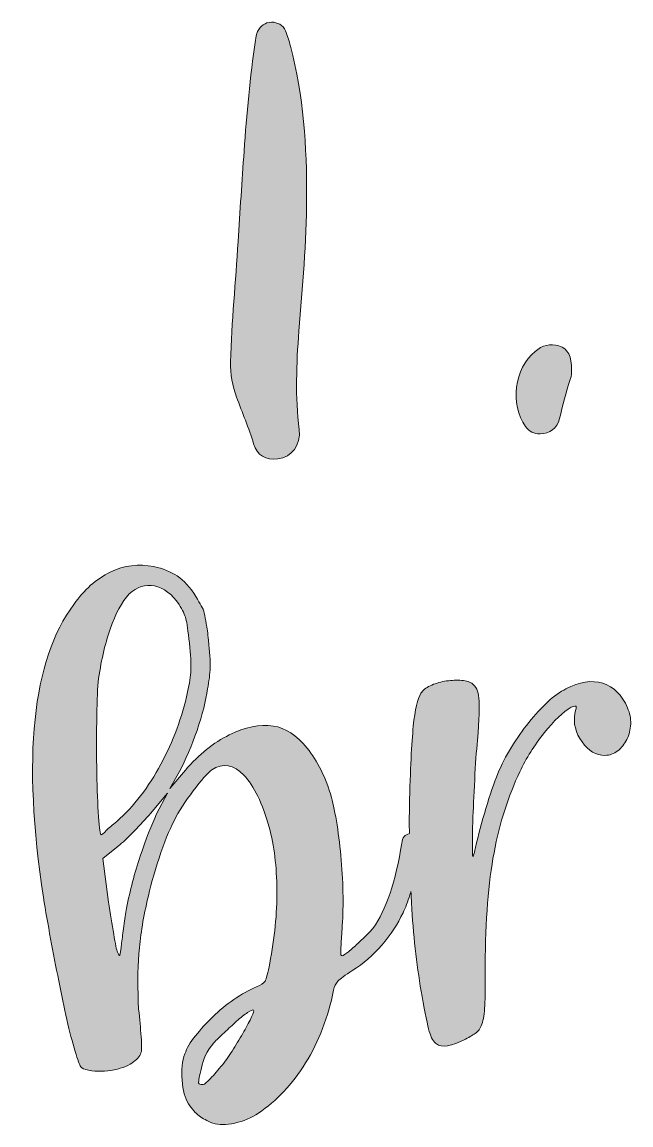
# Model space of a CAD drawing. Header units: inches. Extents: x 110 to 969, y -1021 to -59.
# Drawn here: x 465.2 to 661, y -414 to -59.4 of the extents above; entities that cross this region are included whole.
import ezdxf

# ---------------------------------------------------------------- set-up
doc = ezdxf.new("R2010")
doc.units = ezdxf.units.IN
doc.header["$MEASUREMENT"] = 0
doc.layers.add('Layer 1', color=7, linetype='Continuous')

# ---------------------------------------------------------------- blocks, each defined once
blk = doc.blocks.new('block 2')
at = {"layer": 'Layer 1', "true_color": 0x040404}
h = blk.add_hatch(color=18, dxfattribs=at)
h.dxf.hatch_style = 2
edge = h.paths.add_edge_path()
edge.add_spline(control_points=[(539.63, -195.02), (540.68, -198.72), (543.61, -200.32), (547.42, -199.84), (552, -199.28), (554.91, -195.38), (554.3, -190.43), (553.01, -179.87), (553.4, -169.32), (554.22, -158.77), (555.34, -144.51), (556.65, -130.26), (556.69, -115.93), (556.76, -99.47), (555.79, -83.11), (551.5, -67.11), (551.05, -65.43), (550.6, -63.73), (549.88, -62.16), (549.04, -60.32), (547.45, -59.37), (545.37, -59.44), (543.31, -59.5), (541.88, -60.56), (540.95, -62.37), (540.48, -63.28), (540.4, -64.27), (540.25, -65.25), (538.47, -77.07), (537.41, -88.96), (536.59, -100.87), (535.92, -110.55), (535.25, -120.23), (534.65, -129.91), (533.86, -142.83), (532.61, -155.71), (532.22, -168.65), (532.1, -172.58), (532.83, -176.3), (534.15, -179.96), (535.97, -184.98), (538.17, -189.86), (539.63, -195.02)], knot_values=[0, 0, 0, 0, 1, 1, 1, 2, 2, 2, 3, 3, 3, 4, 4, 4, 5, 5, 5, 6, 6, 6, 7, 7, 7, 8, 8, 8, 9, 9, 9, 10, 10, 10, 11, 11, 11, 12, 12, 12, 13, 13, 13, 14, 14, 14, 14], degree=3, periodic=1)
h = blk.add_hatch(color=18, dxfattribs=at)
h.dxf.hatch_style = 2
edge = h.paths.add_edge_path()
edge.add_spline(control_points=[(631.83, -191.79), (634.94, -191.73), (637.26, -190.06), (638.05, -186.9), (639.09, -182.68), (640.01, -178.43), (641.51, -174.33), (641.92, -173.2), (641.86, -171.88), (641.91, -171.47), (641.99, -166.7), (640.75, -164.42), (637.83, -163.5), (634.98, -162.61), (632.47, -163.38), (630.2, -165.27), (623.47, -170.83), (622, -182.27), (627.08, -189.38), (628.28, -191.05), (629.8, -191.84), (631.83, -191.79)], knot_values=[0, 0, 0, 0, 1, 1, 1, 2, 2, 2, 3, 3, 3, 4, 4, 4, 5, 5, 5, 6, 6, 6, 7, 7, 7, 7], degree=3, periodic=1)
h = blk.add_hatch(color=18, dxfattribs=at)
h.dxf.hatch_style = 2
edge = h.paths.add_edge_path()
edge.add_spline(control_points=[(474.36, -354.14), (475.23, -358.69), (476.09, -363.19), (476.95, -367.64), (477.81, -372.1), (478.68, -376.27), (479.58, -380.15), (480.46, -384.03), (481.35, -387.44), (482.24, -390.38), (483.1, -393.13), (483.7, -394.77), (484.05, -395.3), (484.39, -395.83), (485.23, -396.21), (486.58, -396.45), (489.29, -396.92), (492.03, -396.86), (494.81, -396.27), (497.59, -395.69), (499.67, -394.85), (501.07, -393.75), (502.47, -392.66), (503.29, -391.52), (503.55, -390.36), (503.69, -389.97), (503.67, -388.41), (503.47, -385.68), (503.27, -382.96), (503.01, -380), (502.66, -376.81), (502.33, -370.22), (502.35, -364.3), (502.74, -359.04), (503.12, -353.8), (504.02, -348.06), (505.44, -341.85), (506.32, -337.77), (507.59, -333.23), (509.23, -328.22), (510.87, -323.22), (512.48, -319.21), (514.05, -316.2), (515.62, -313.19), (517.69, -309.98), (520.26, -306.58), (522.83, -303.17), (524.81, -300.93), (526.21, -299.83), (529.76, -297.55), (533.18, -298.13), (536.49, -301.56), (539.79, -305), (542.52, -310.58), (544.68, -318.3), (546.26, -324.2), (547.08, -330.93), (547.14, -338.5), (547.19, -346.07), (546.43, -353.92), (544.84, -362.05), (544.22, -365.15), (543.72, -367.05), (543.32, -367.75), (542.92, -368.46), (541.99, -369.08), (540.54, -369.62), (538.18, -370.63), (535.77, -371.98), (533.3, -373.66), (530.83, -375.35), (528.57, -377.2), (526.51, -379.22), (524.45, -381.25), (522.58, -383.3), (520.92, -385.37), (519.24, -387.44), (518.12, -389.36), (517.56, -391.13), (516.67, -393.5), (516.36, -396.33), (516.62, -399.61), (516.88, -402.9), (517.58, -405.43), (518.72, -407.2), (519.85, -408.98), (520.99, -410.27), (522.12, -411.1), (523.25, -411.93), (524.71, -412.72), (526.5, -413.47), (528.45, -414.02), (530.82, -414), (533.6, -413.42), (536.37, -412.83), (538.91, -411.76), (541.2, -410.18), (547.04, -406.34), (552.1, -400.96), (556.38, -394.06), (560.65, -387.16), (563.65, -379.35), (565.37, -370.64), (565.62, -369.48), (566.09, -368.53), (566.77, -367.79), (567.45, -367.06), (569.03, -365.89), (571.51, -364.3), (574.88, -362.23), (578, -359.53), (580.87, -356.19), (583.73, -352.85), (586.01, -349.38), (587.71, -345.79), (588.48, -344.19), (589.22, -342.26), (589.93, -340.01), (590.04, -339.66), (590.13, -339.31), (590.24, -338.96), (590.33, -340.87), (590.42, -342.78), (590.53, -344.61), (591.17, -354.49), (592.26, -363.86), (593.83, -372.7), (594.8, -378.16), (595.58, -381.92), (596.16, -383.99), (596.74, -386.06), (597.5, -387.37), (598.45, -387.93), (600.15, -389.24), (603.26, -388.74), (607.76, -386.45), (609.26, -385.69), (610.44, -384.98), (611.28, -384.31), (612.12, -383.65), (612.77, -382.56), (613.24, -381.05), (613.7, -379.54), (613.96, -377.37), (614.04, -374.55), (614.12, -371.72), (614.14, -367.76), (614.11, -362.68), (614.2, -348.17), (615.15, -336.11), (616.97, -326.49), (618.79, -316.87), (621.56, -308.19), (625.28, -300.44), (627.32, -296.09), (629.93, -291.93), (633.11, -287.96), (636.29, -283.98), (639.19, -281.23), (641.82, -279.7), (642.75, -279.32), (643.27, -279.23), (643.37, -279.41), (643.46, -279.6), (643.33, -280.36), (642.96, -281.67), (642.42, -284.88), (643.19, -287.94), (645.28, -290.84), (647.37, -293.75), (649.83, -295.19), (652.65, -295.17), (654.16, -295.16), (655.52, -294.69), (656.74, -293.73), (657.96, -292.79), (658.94, -291.56), (659.69, -290.04), (660.43, -288.53), (660.84, -286.88), (660.93, -285.09), (661.01, -283.3), (660.66, -281.56), (659.9, -279.87), (658.18, -275.74), (655.52, -273.11), (651.94, -272.01), (648.35, -270.9), (644.4, -271.49), (640.08, -273.78), (638.2, -274.74), (636.24, -276.16), (634.18, -278.06), (632.11, -279.96), (630.11, -282.14), (628.14, -284.6), (626.18, -287.06), (624.32, -289.71), (622.55, -292.55), (620.77, -295.38), (619.33, -298.22), (618.22, -301.05), (616.92, -304.08), (615.63, -307.81), (614.34, -312.24), (613.05, -316.68), (611.94, -320.87), (611.03, -324.83), (610.48, -327.29), (610.16, -328.14), (610.06, -327.38), (609.96, -326.63), (609.98, -322.96), (610.13, -316.36), (610.29, -312.6), (610.5, -308.17), (610.75, -303.08), (611, -297.99), (611.3, -293.75), (611.65, -290.36), (612.17, -283.57), (612.33, -279.05), (612.13, -276.79), (611.92, -274.53), (611.16, -272.94), (609.84, -272), (608.89, -271.44), (607.61, -271.13), (606.02, -271.04), (604.41, -270.96), (602.77, -271.06), (601.07, -271.35), (599.38, -271.65), (597.83, -272.13), (596.42, -272.8), (595.01, -273.47), (594.03, -274.27), (593.47, -275.22), (592.35, -276.92), (591.53, -280.46), (591, -285.83), (590.46, -291.2), (590.05, -299.73), (589.75, -311.41), (589.72, -314.46), (589.72, -317.43), (589.74, -320.33), (588.29, -320.62), (587.45, -321.62), (587.29, -323.38), (585.39, -335.71), (582.3, -344.86), (578.02, -350.81), (577.52, -351.43), (576.71, -352.28), (575.59, -353.34), (574.47, -354.41), (573.4, -355.43), (572.37, -356.39), (571.33, -357.35), (570.38, -358.17), (569.5, -358.83), (568.62, -359.49), (568.08, -359.74), (567.88, -359.57), (567.67, -359.41), (567.62, -358.51), (567.73, -356.89), (567.84, -355.27), (567.96, -353.31), (568.09, -351.02), (568.33, -347.97), (568.43, -344.5), (568.4, -340.62), (568.36, -336.74), (568.17, -332.83), (567.84, -328.88), (567.51, -324.94), (567.06, -321.15), (566.48, -317.52), (565.9, -313.89), (565.3, -310.97), (564.69, -308.76), (562.86, -302.33), (560.25, -297.02), (556.86, -292.84), (553.47, -288.65), (549.86, -286.3), (546.01, -285.76), (541.58, -285.1), (536.85, -286.04), (531.82, -288.57), (526.79, -291.1), (522.08, -294.87), (517.69, -299.89), (517.69, -299.89), (512.65, -305.83), (512.65, -305.83), (512.65, -305.83), (515.76, -300.38), (515.76, -300.38), (517.81, -296.57), (519.7, -292.14), (521.44, -287.13), (523.17, -282.11), (524.3, -277.68), (524.84, -273.83), (525.32, -271.32), (525.6, -269.01), (525.66, -266.92), (525.72, -264.83), (525.55, -261.91), (525.14, -258.17), (524.9, -255.92), (524.66, -254.15), (524.43, -252.84), (524.19, -251.55), (523.98, -250.43), (523.79, -249.5), (523.59, -248.58), (523.27, -247.76), (522.81, -247.05), (522.35, -246.34), (521.78, -245.36), (521.08, -244.11), (519.23, -241.09), (517.25, -238.89), (515.11, -237.5), (512.97, -236.13), (510.45, -235.12), (507.54, -234.48), (502.69, -233.49), (498.02, -234.08), (493.52, -236.27), (489.02, -238.46), (485.13, -241.91), (481.84, -246.62), (468.43, -264.55), (465.17, -295.97), (472.08, -340.88), (472.74, -345.17), (473.5, -349.59), (474.36, -354.14)], knot_values=[0, 0, 0, 0, 1, 1, 1, 2, 2, 2, 3, 3, 3, 4, 4, 4, 5, 5, 5, 6, 6, 6, 7, 7, 7, 8, 8, 8, 9, 9, 9, 10, 10, 10, 11, 11, 11, 12, 12, 12, 13, 13, 13, 14, 14, 14, 15, 15, 15, 16, 16, 16, 17, 17, 17, 18, 18, 18, 19, 19, 19, 20, 20, 20, 21, 21, 21, 22, 22, 22, 23, 23, 23, 24, 24, 24, 25, 25, 25, 26, 26, 26, 27, 27, 27, 28, 28, 28, 29, 29, 29, 30, 30, 30, 31, 31, 31, 32, 32, 32, 33, 33, 33, 34, 34, 34, 35, 35, 35, 36, 36, 36, 37, 37, 37, 38, 38, 38, 39, 39, 39, 40, 40, 40, 41, 41, 41, 42, 42, 42, 43, 43, 43, 44, 44, 44, 45, 45, 45, 46, 46, 46, 47, 47, 47, 48, 48, 48, 49, 49, 49, 50, 50, 50, 51, 51, 51, 52, 52, 52, 53, 53, 53, 54, 54, 54, 55, 55, 55, 56, 56, 56, 57, 57, 57, 58, 58, 58, 59, 59, 59, 60, 60, 60, 61, 61, 61, 62, 62, 62, 63, 63, 63, 64, 64, 64, 65, 65, 65, 66, 66, 66, 67, 67, 67, 68, 68, 68, 69, 69, 69, 70, 70, 70, 71, 71, 71, 72, 72, 72, 73, 73, 73, 74, 74, 74, 75, 75, 75, 76, 76, 76, 77, 77, 77, 78, 78, 78, 79, 79, 79, 80, 80, 80, 81, 81, 81, 82, 82, 82, 83, 83, 83, 84, 84, 84, 85, 85, 85, 86, 86, 86, 87, 87, 87, 88, 88, 88, 89, 89, 89, 90, 90, 90, 91, 91, 91, 92, 92, 92, 93, 93, 93, 94, 94, 94, 95, 95, 95, 96, 96, 96, 97, 97, 97, 98, 98, 98, 99, 99, 99, 100, 100, 100, 101, 101, 101, 102, 102, 102, 103, 103, 103, 104, 104, 104, 105, 105, 105, 106, 106, 106, 107, 107, 107, 108, 108, 108, 109, 109, 109, 110, 110, 110, 111, 111, 111, 112, 112, 112, 113, 113, 113, 114, 114, 114, 114], degree=3, periodic=1)
edge = h.paths.add_edge_path()
edge.add_spline(control_points=[(539.02, -379.3), (538.4, -380.6), (537.57, -382.15), (536.54, -383.97), (535.5, -385.79), (534.38, -387.66), (533.16, -389.59), (531.95, -391.52), (530.76, -393.22), (529.59, -394.66), (528.25, -396.33), (526.99, -397.79), (525.8, -399.05), (524.61, -400.32), (523.82, -400.97), (523.45, -401.01), (522.51, -401.11), (522.02, -400.93), (521.97, -400.46), (521.92, -399.99), (522.22, -398.4), (522.88, -395.67), (523.34, -392.97), (524.66, -390.27), (526.84, -387.57), (527.69, -386.73), (528.81, -385.66), (530.19, -384.37), (531.56, -383.09), (532.9, -381.85), (534.19, -380.67), (535.49, -379.49), (536.67, -378.56), (537.73, -377.87), (538.79, -377.19), (539.43, -376.94), (539.64, -377.1), (539.84, -377.27), (539.64, -378), (539.02, -379.3)], knot_values=[0, 0, 0, 0, 1, 1, 1, 2, 2, 2, 3, 3, 3, 4, 4, 4, 5, 5, 5, 6, 6, 6, 7, 7, 7, 8, 8, 8, 9, 9, 9, 10, 10, 10, 11, 11, 11, 12, 12, 12, 13, 13, 13, 13], degree=3, periodic=1)
edge = h.paths.add_edge_path()
edge.add_spline(control_points=[(508.46, -313.95), (506.79, -317.55), (505.03, -322.09), (503.19, -327.59), (501.35, -333.1), (499.89, -338.65), (498.81, -344.26), (498.43, -346.01), (498.12, -347.94), (497.88, -350.05), (497.64, -352.16), (497.41, -353.98), (497.21, -355.52), (496.9, -357.83), (496.71, -359.13), (496.65, -359.42), (496.58, -359.71), (496.32, -359.41), (495.84, -358.51), (495.58, -357.78), (495.18, -355.83), (494.65, -352.67), (494.13, -349.51), (493.57, -346.06), (492.98, -342.33), (492.98, -342.33), (491.2, -328.32), (491.2, -328.32), (491.2, -328.32), (496.11, -324.38), (496.11, -324.38), (497.48, -323.28), (499.18, -321.68), (501.2, -319.57), (503.22, -317.46), (504.98, -315.56), (506.49, -313.88), (506.49, -313.88), (511.96, -307.33), (511.96, -307.33), (511.96, -307.33), (508.46, -313.95), (508.46, -313.95)], knot_values=[0, 0, 0, 0, 1, 1, 1, 2, 2, 2, 3, 3, 3, 4, 4, 4, 5, 5, 5, 6, 6, 6, 7, 7, 7, 8, 8, 8, 9, 9, 9, 10, 10, 10, 11, 11, 11, 12, 12, 12, 13, 13, 13, 14, 14, 14, 14], degree=3, periodic=1)
edge = h.paths.add_edge_path()
edge.add_spline(control_points=[(489.18, -284.48), (489.25, -278.98), (489.41, -274.7), (489.65, -271.64), (490.48, -265.3), (491.77, -259.62), (493.5, -254.61), (495.24, -249.59), (497.29, -245.82), (499.67, -243.28), (502.07, -240.94), (504.77, -240.09), (507.78, -240.71), (510.78, -241.34), (513.41, -243.33), (515.67, -246.68), (516.8, -248.45), (517.54, -249.99), (517.87, -251.27), (518.19, -252.57), (518.57, -255.18), (518.99, -259.11), (519.4, -262.86), (519.56, -265.73), (519.49, -267.73), (519.42, -269.72), (519.06, -272.08), (518.41, -274.8), (516.63, -282.95), (513.77, -290.7), (509.82, -298.04), (505.87, -305.38), (501.14, -311.52), (495.61, -316.47), (494.21, -317.57), (493.08, -318.55), (492.23, -319.39), (491.37, -320.25), (490.85, -320.68), (490.66, -320.7), (490.28, -320.74), (489.98, -318.78), (489.75, -314.83), (489.51, -310.88), (489.34, -306.21), (489.23, -300.82), (489.13, -295.43), (489.11, -289.99), (489.18, -284.48)], knot_values=[0, 0, 0, 0, 1, 1, 1, 2, 2, 2, 3, 3, 3, 4, 4, 4, 5, 5, 5, 6, 6, 6, 7, 7, 7, 8, 8, 8, 9, 9, 9, 10, 10, 10, 11, 11, 11, 12, 12, 12, 13, 13, 13, 14, 14, 14, 15, 15, 15, 16, 16, 16, 16], degree=3, periodic=1)
at = {"layer": 'Layer 1', "lineweight": 0}
for points, knots in [([(539.63, -195.02), (540.68, -198.72), (543.61, -200.32), (547.42, -199.84), (552, -199.28), (554.91, -195.38), (554.3, -190.43), (553.01, -179.87), (553.4, -169.32), (554.22, -158.77), (555.34, -144.51), (556.65, -130.26), (556.69, -115.93), (556.76, -99.47), (555.79, -83.11), (551.5, -67.11), (551.05, -65.43), (550.6, -63.73), (549.88, -62.16), (549.04, -60.32), (547.45, -59.37), (545.37, -59.44), (543.31, -59.5), (541.88, -60.56), (540.95, -62.37), (540.48, -63.28), (540.4, -64.27), (540.25, -65.25), (538.47, -77.07), (537.41, -88.96), (536.59, -100.87), (535.92, -110.55), (535.25, -120.23), (534.65, -129.91), (533.86, -142.83), (532.61, -155.71), (532.22, -168.65), (532.1, -172.58), (532.83, -176.3), (534.15, -179.96), (535.97, -184.98), (538.17, -189.86), (539.63, -195.02)], [0, 0, 0, 0, 1, 1, 1, 2, 2, 2, 3, 3, 3, 4, 4, 4, 5, 5, 5, 6, 6, 6, 7, 7, 7, 8, 8, 8, 9, 9, 9, 10, 10, 10, 11, 11, 11, 12, 12, 12, 13, 13, 13, 14, 14, 14, 14]), ([(631.83, -191.79), (634.94, -191.73), (637.26, -190.06), (638.05, -186.9), (639.09, -182.68), (640.01, -178.43), (641.51, -174.33), (641.92, -173.2), (641.86, -171.88), (641.91, -171.47), (641.99, -166.7), (640.75, -164.42), (637.83, -163.5), (634.98, -162.61), (632.47, -163.38), (630.2, -165.27), (623.47, -170.83), (622, -182.27), (627.08, -189.38), (628.28, -191.05), (629.8, -191.84), (631.83, -191.79)], [0, 0, 0, 0, 1, 1, 1, 2, 2, 2, 3, 3, 3, 4, 4, 4, 5, 5, 5, 6, 6, 6, 7, 7, 7, 7]), ([(474.36, -354.14), (475.23, -358.69), (476.09, -363.19), (476.95, -367.64), (477.81, -372.1), (478.68, -376.27), (479.58, -380.15), (480.46, -384.03), (481.35, -387.44), (482.24, -390.38), (483.1, -393.13), (483.7, -394.77), (484.05, -395.3), (484.39, -395.83), (485.23, -396.21), (486.58, -396.45), (489.29, -396.92), (492.03, -396.86), (494.81, -396.27), (497.59, -395.69), (499.67, -394.85), (501.07, -393.75), (502.47, -392.66), (503.29, -391.52), (503.55, -390.36), (503.69, -389.97), (503.67, -388.41), (503.47, -385.68), (503.27, -382.96), (503.01, -380), (502.66, -376.81), (502.33, -370.22), (502.35, -364.3), (502.74, -359.04), (503.12, -353.8), (504.02, -348.06), (505.44, -341.85), (506.32, -337.77), (507.59, -333.23), (509.23, -328.22), (510.87, -323.22), (512.48, -319.21), (514.05, -316.2), (515.62, -313.19), (517.69, -309.98), (520.26, -306.58), (522.83, -303.17), (524.81, -300.93), (526.21, -299.83), (529.76, -297.55), (533.18, -298.13), (536.49, -301.56), (539.79, -305), (542.52, -310.58), (544.68, -318.3), (546.26, -324.2), (547.08, -330.93), (547.14, -338.5), (547.19, -346.07), (546.43, -353.92), (544.84, -362.05), (544.22, -365.15), (543.72, -367.05), (543.32, -367.75), (542.92, -368.46), (541.99, -369.08), (540.54, -369.62), (538.18, -370.63), (535.77, -371.98), (533.3, -373.66), (530.83, -375.35), (528.57, -377.2), (526.51, -379.22), (524.45, -381.25), (522.58, -383.3), (520.92, -385.37), (519.24, -387.44), (518.12, -389.36), (517.56, -391.13), (516.67, -393.5), (516.36, -396.33), (516.62, -399.61), (516.88, -402.9), (517.58, -405.43), (518.72, -407.2), (519.85, -408.98), (520.99, -410.27), (522.12, -411.1), (523.25, -411.93), (524.71, -412.72), (526.5, -413.47), (528.45, -414.02), (530.82, -414), (533.6, -413.42), (536.37, -412.83), (538.91, -411.76), (541.2, -410.18), (547.04, -406.34), (552.1, -400.96), (556.38, -394.06), (560.65, -387.16), (563.65, -379.35), (565.37, -370.64), (565.62, -369.48), (566.09, -368.53), (566.77, -367.79), (567.45, -367.06), (569.03, -365.89), (571.51, -364.3), (574.88, -362.23), (578, -359.53), (580.87, -356.19), (583.73, -352.85), (586.01, -349.38), (587.71, -345.79), (588.48, -344.19), (589.22, -342.26), (589.93, -340.01), (590.04, -339.66), (590.13, -339.31), (590.24, -338.96), (590.33, -340.87), (590.42, -342.78), (590.53, -344.61), (591.17, -354.49), (592.26, -363.86), (593.83, -372.7), (594.8, -378.16), (595.58, -381.92), (596.16, -383.99), (596.74, -386.06), (597.5, -387.37), (598.45, -387.93), (600.15, -389.24), (603.26, -388.74), (607.76, -386.45), (609.26, -385.69), (610.44, -384.98), (611.28, -384.31), (612.12, -383.65), (612.77, -382.56), (613.24, -381.05), (613.7, -379.54), (613.96, -377.37), (614.04, -374.55), (614.12, -371.72), (614.14, -367.76), (614.11, -362.68), (614.2, -348.17), (615.15, -336.11), (616.97, -326.49), (618.79, -316.87), (621.56, -308.19), (625.28, -300.44), (627.32, -296.09), (629.93, -291.93), (633.11, -287.96), (636.29, -283.98), (639.19, -281.23), (641.82, -279.7), (642.75, -279.32), (643.27, -279.23), (643.37, -279.41), (643.46, -279.6), (643.33, -280.36), (642.96, -281.67), (642.42, -284.88), (643.19, -287.94), (645.28, -290.84), (647.37, -293.75), (649.83, -295.19), (652.65, -295.17), (654.16, -295.16), (655.52, -294.69), (656.74, -293.73), (657.96, -292.79), (658.94, -291.56), (659.69, -290.04), (660.43, -288.53), (660.84, -286.88), (660.93, -285.09), (661.01, -283.3), (660.66, -281.56), (659.9, -279.87), (658.18, -275.74), (655.52, -273.11), (651.94, -272.01), (648.35, -270.9), (644.4, -271.49), (640.08, -273.78), (638.2, -274.74), (636.24, -276.16), (634.18, -278.06), (632.11, -279.96), (630.11, -282.14), (628.14, -284.6), (626.18, -287.06), (624.32, -289.71), (622.55, -292.55), (620.77, -295.38), (619.33, -298.22), (618.22, -301.05), (616.92, -304.08), (615.63, -307.81), (614.34, -312.24), (613.05, -316.68), (611.94, -320.87), (611.03, -324.83), (610.48, -327.29), (610.16, -328.14), (610.06, -327.38), (609.96, -326.63), (609.98, -322.96), (610.13, -316.36), (610.29, -312.6), (610.5, -308.17), (610.75, -303.08), (611, -297.99), (611.3, -293.75), (611.65, -290.36), (612.17, -283.57), (612.33, -279.05), (612.13, -276.79), (611.92, -274.53), (611.16, -272.94), (609.84, -272), (608.89, -271.44), (607.61, -271.13), (606.02, -271.04), (604.41, -270.96), (602.77, -271.06), (601.07, -271.35), (599.38, -271.65), (597.83, -272.13), (596.42, -272.8), (595.01, -273.47), (594.03, -274.27), (593.47, -275.22), (592.35, -276.92), (591.53, -280.46), (591, -285.83), (590.46, -291.2), (590.05, -299.73), (589.75, -311.41), (589.72, -314.46), (589.72, -317.43), (589.74, -320.33), (588.29, -320.62), (587.45, -321.62), (587.29, -323.38), (585.39, -335.71), (582.3, -344.86), (578.02, -350.81), (577.52, -351.43), (576.71, -352.28), (575.59, -353.34), (574.47, -354.41), (573.4, -355.43), (572.37, -356.39), (571.33, -357.35), (570.38, -358.17), (569.5, -358.83), (568.62, -359.49), (568.08, -359.74), (567.88, -359.57), (567.67, -359.41), (567.62, -358.51), (567.73, -356.89), (567.84, -355.27), (567.96, -353.31), (568.09, -351.02), (568.33, -347.97), (568.43, -344.5), (568.4, -340.62), (568.36, -336.74), (568.17, -332.83), (567.84, -328.88), (567.51, -324.94), (567.06, -321.15), (566.48, -317.52), (565.9, -313.89), (565.3, -310.97), (564.69, -308.76), (562.86, -302.33), (560.25, -297.02), (556.86, -292.84), (553.47, -288.65), (549.86, -286.3), (546.01, -285.76), (541.58, -285.1), (536.85, -286.04), (531.82, -288.57), (526.79, -291.1), (522.08, -294.87), (517.69, -299.89), (517.69, -299.89), (512.65, -305.83), (512.65, -305.83), (512.65, -305.83), (515.76, -300.38), (515.76, -300.38), (517.81, -296.57), (519.7, -292.14), (521.44, -287.13), (523.17, -282.11), (524.3, -277.68), (524.84, -273.83), (525.32, -271.32), (525.6, -269.01), (525.66, -266.92), (525.72, -264.83), (525.55, -261.91), (525.14, -258.17), (524.9, -255.92), (524.66, -254.15), (524.43, -252.84), (524.19, -251.55), (523.98, -250.43), (523.79, -249.5), (523.59, -248.58), (523.27, -247.76), (522.81, -247.05), (522.35, -246.34), (521.78, -245.36), (521.08, -244.11), (519.23, -241.09), (517.25, -238.89), (515.11, -237.5), (512.97, -236.13), (510.45, -235.12), (507.54, -234.48), (502.69, -233.49), (498.02, -234.08), (493.52, -236.27), (489.02, -238.46), (485.13, -241.91), (481.84, -246.62), (468.43, -264.55), (465.17, -295.97), (472.08, -340.88), (472.74, -345.17), (473.5, -349.59), (474.36, -354.14)], [0, 0, 0, 0, 1, 1, 1, 2, 2, 2, 3, 3, 3, 4, 4, 4, 5, 5, 5, 6, 6, 6, 7, 7, 7, 8, 8, 8, 9, 9, 9, 10, 10, 10, 11, 11, 11, 12, 12, 12, 13, 13, 13, 14, 14, 14, 15, 15, 15, 16, 16, 16, 17, 17, 17, 18, 18, 18, 19, 19, 19, 20, 20, 20, 21, 21, 21, 22, 22, 22, 23, 23, 23, 24, 24, 24, 25, 25, 25, 26, 26, 26, 27, 27, 27, 28, 28, 28, 29, 29, 29, 30, 30, 30, 31, 31, 31, 32, 32, 32, 33, 33, 33, 34, 34, 34, 35, 35, 35, 36, 36, 36, 37, 37, 37, 38, 38, 38, 39, 39, 39, 40, 40, 40, 41, 41, 41, 42, 42, 42, 43, 43, 43, 44, 44, 44, 45, 45, 45, 46, 46, 46, 47, 47, 47, 48, 48, 48, 49, 49, 49, 50, 50, 50, 51, 51, 51, 52, 52, 52, 53, 53, 53, 54, 54, 54, 55, 55, 55, 56, 56, 56, 57, 57, 57, 58, 58, 58, 59, 59, 59, 60, 60, 60, 61, 61, 61, 62, 62, 62, 63, 63, 63, 64, 64, 64, 65, 65, 65, 66, 66, 66, 67, 67, 67, 68, 68, 68, 69, 69, 69, 70, 70, 70, 71, 71, 71, 72, 72, 72, 73, 73, 73, 74, 74, 74, 75, 75, 75, 76, 76, 76, 77, 77, 77, 78, 78, 78, 79, 79, 79, 80, 80, 80, 81, 81, 81, 82, 82, 82, 83, 83, 83, 84, 84, 84, 85, 85, 85, 86, 86, 86, 87, 87, 87, 88, 88, 88, 89, 89, 89, 90, 90, 90, 91, 91, 91, 92, 92, 92, 93, 93, 93, 94, 94, 94, 95, 95, 95, 96, 96, 96, 97, 97, 97, 98, 98, 98, 99, 99, 99, 100, 100, 100, 101, 101, 101, 102, 102, 102, 103, 103, 103, 104, 104, 104, 105, 105, 105, 106, 106, 106, 107, 107, 107, 108, 108, 108, 109, 109, 109, 110, 110, 110, 111, 111, 111, 112, 112, 112, 113, 113, 113, 114, 114, 114, 114]), ([(489.18, -284.48), (489.25, -278.98), (489.41, -274.7), (489.65, -271.64), (490.48, -265.3), (491.77, -259.62), (493.5, -254.61), (495.24, -249.59), (497.29, -245.82), (499.67, -243.28), (502.07, -240.94), (504.77, -240.09), (507.78, -240.71), (510.78, -241.34), (513.41, -243.33), (515.67, -246.68), (516.8, -248.45), (517.54, -249.99), (517.87, -251.27), (518.19, -252.57), (518.57, -255.18), (518.99, -259.11), (519.4, -262.86), (519.56, -265.73), (519.49, -267.73), (519.42, -269.72), (519.06, -272.08), (518.41, -274.8), (516.63, -282.95), (513.77, -290.7), (509.82, -298.04), (505.87, -305.38), (501.14, -311.52), (495.61, -316.47), (494.21, -317.57), (493.08, -318.55), (492.23, -319.39), (491.37, -320.25), (490.85, -320.68), (490.66, -320.7), (490.28, -320.74), (489.98, -318.78), (489.75, -314.83), (489.51, -310.88), (489.34, -306.21), (489.23, -300.82), (489.13, -295.43), (489.11, -289.99), (489.18, -284.48)], [0, 0, 0, 0, 1, 1, 1, 2, 2, 2, 3, 3, 3, 4, 4, 4, 5, 5, 5, 6, 6, 6, 7, 7, 7, 8, 8, 8, 9, 9, 9, 10, 10, 10, 11, 11, 11, 12, 12, 12, 13, 13, 13, 14, 14, 14, 15, 15, 15, 16, 16, 16, 16]), ([(508.46, -313.95), (506.79, -317.55), (505.03, -322.09), (503.19, -327.59), (501.35, -333.1), (499.89, -338.65), (498.81, -344.26), (498.43, -346.01), (498.12, -347.94), (497.88, -350.05), (497.64, -352.16), (497.41, -353.98), (497.21, -355.52), (496.9, -357.83), (496.71, -359.13), (496.65, -359.42), (496.58, -359.71), (496.32, -359.41), (495.84, -358.51), (495.58, -357.78), (495.18, -355.83), (494.65, -352.67), (494.13, -349.51), (493.57, -346.06), (492.98, -342.33), (492.98, -342.33), (491.2, -328.32), (491.2, -328.32), (491.2, -328.32), (496.11, -324.38), (496.11, -324.38), (497.48, -323.28), (499.18, -321.68), (501.2, -319.57), (503.22, -317.46), (504.98, -315.56), (506.49, -313.88), (506.49, -313.88), (511.96, -307.33), (511.96, -307.33), (511.96, -307.33), (508.46, -313.95), (508.46, -313.95)], [0, 0, 0, 0, 1, 1, 1, 2, 2, 2, 3, 3, 3, 4, 4, 4, 5, 5, 5, 6, 6, 6, 7, 7, 7, 8, 8, 8, 9, 9, 9, 10, 10, 10, 11, 11, 11, 12, 12, 12, 13, 13, 13, 14, 14, 14, 14]), ([(539.02, -379.3), (538.4, -380.6), (537.57, -382.15), (536.54, -383.97), (535.5, -385.79), (534.38, -387.66), (533.16, -389.59), (531.95, -391.52), (530.76, -393.22), (529.59, -394.66), (528.25, -396.33), (526.99, -397.79), (525.8, -399.05), (524.61, -400.32), (523.82, -400.97), (523.45, -401.01), (522.51, -401.11), (522.02, -400.93), (521.97, -400.46), (521.92, -399.99), (522.22, -398.4), (522.88, -395.67), (523.34, -392.97), (524.66, -390.27), (526.84, -387.57), (527.69, -386.73), (528.81, -385.66), (530.19, -384.37), (531.56, -383.09), (532.9, -381.85), (534.19, -380.67), (535.49, -379.49), (536.67, -378.56), (537.73, -377.87), (538.79, -377.19), (539.43, -376.94), (539.64, -377.1), (539.84, -377.27), (539.64, -378), (539.02, -379.3)], [0, 0, 0, 0, 1, 1, 1, 2, 2, 2, 3, 3, 3, 4, 4, 4, 5, 5, 5, 6, 6, 6, 7, 7, 7, 8, 8, 8, 9, 9, 9, 10, 10, 10, 11, 11, 11, 12, 12, 12, 13, 13, 13, 13])]:
    blk.add_open_spline(points, degree=3, knots=knots, dxfattribs=at)

msp = doc.modelspace()

# ---------------------------------------------------------------- block references
at = {"layer": 'Layer 1'}
msp.add_blockref('block 2', (0, 0), dxfattribs=at)

doc.saveas('drawing.dxf')
